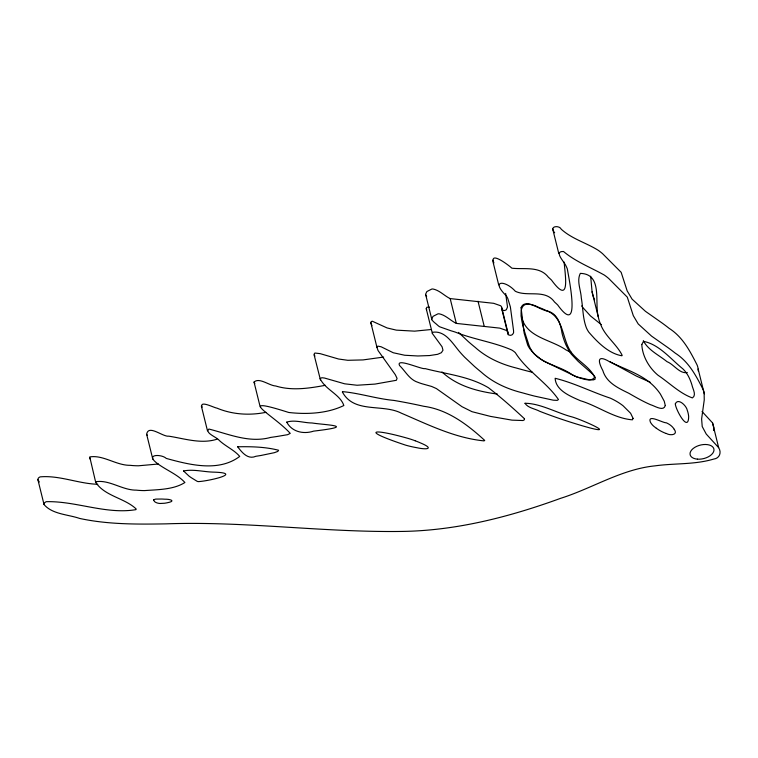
<?xml version="1.0" encoding="UTF-8"?>
<svg xmlns="http://www.w3.org/2000/svg" width="758" height="758" viewBox="0 0 758 758"><rect width="100%" height="100%" fill="white"/><g stroke="black" fill="none" stroke-linecap="round" stroke-linejoin="round"><path stroke-width="1.14" d="M702.05 411.518L712.529 422.869L718.669 447.675C721.749 452.46 719.617 458.429 713.666 459.083C694.698 464.768 674.516 463.147 655.064 465.848C621.408 469.211 592.301 488.36 560.522 498.357C509.414 516.975 455.823 530.818 401.143 531.443C322.719 532.476 244.626 521.04 166.182 523.854C137.302 524.346 108.072 524.564 79.694 518.453C68.116 514.445 52.302 514.36 44.04 504.544L37.9 479.729L38.213 478.393A3.743 2.132 -13.9 0 1 40.165 476.867C59.418 475.133 78.415 483.727 97.763 484.277M44.04 504.544L44.352 503.198A3.743 2.132 -13.9 0 1 46.304 501.682C75.923 500.915 106.129 514.673 135.976 509.641L136.203 508.997C124.7 497.997 104.699 496.206 95.698 482.325L89.747 456.932C103.173 454.667 116.268 465.497 130.158 465.327A58.574 33.343 -13.9 0 0 138.411 465.791L158.365 464.019M371.913 325.732L370.833 322.624L371.231 321.563L372.33 321.231L387.12 327.949L396.339 330.137L414.626 331.151L431.51 329.493M95.698 482.325L95.887 481.737C109.313 479.482 122.408 490.312 136.298 490.142A58.574 33.343 -13.9 0 0 144.551 490.597C157.92 489.583 173.506 489.753 184.905 482.505C177.22 474.015 165.073 469.733 156.015 462.437C145.574 453.871 161.871 454.118 166.248 458.41C189.718 464.862 218.645 472.253 239.718 456.43C234.364 450.025 225.571 446.358 219.318 440.474C217.11 437.29 204.433 433.026 208.867 429.037C228.982 434.116 249.287 443.316 270.663 437.413A278.518 158.555 -13.9 0 0 277.466 436.409L287.623 434.675L290.238 433.386C273.951 415.242 233.038 394.738 288.732 412.475C306.924 414.541 327.342 413.565 343.838 405.521C340.219 394.349 324.907 389.47 320.122 378.564L321.885 377.73L324.528 378.043L344.672 383.813L357.037 385.244L375.011 384.088L396.349 380.298L397.069 378.375L395.278 374.651L378.053 350.547L376.972 347.439L377.835 346.122L381.103 346.766L393.26 352.754L404.706 355.246L417.866 355.976L429.644 355.549L437.65 354.308L441.383 352.688L442.985 350.205L442.066 346.766L432.382 333.52L426.242 308.705L426.868 307.208L429.483 307.132M553.624 231.143C549.929 225.922 559.489 225.164 561.28 229.257C572.015 238.969 586.152 242.759 598.176 250.263A105.665 60.157 -13.9 0 1 602.619 253.722L621.162 272.33L627.16 290.864L632.068 299.135L645.437 311.311L661.8 322.804A386.845 220.218 -13.9 0 1 669.172 328.375C682.75 337.026 690.026 351.068 697.038 364.873A45.935 26.151 -13.9 0 1 697.985 367.99L698.289 371.013M432.382 333.52L432.534 332.317C445.391 330.118 452.829 343.924 460.04 352.195A289.66 164.893 -13.9 0 0 464.654 357.207L474.565 366.512A521.675 296.975 -13.9 0 0 481.349 372.206C492.937 382.601 507.329 389.081 522.338 392.805A523.503 298.017 -13.9 0 0 534.466 396.083L553.264 400.177L557.215 400.376L558.475 399.542C546.433 382.051 526.829 370.87 515.336 352.669A37.606 21.414 -13.9 0 0 511.716 349.997C493.657 342.095 473.674 339.461 455.331 332.108A111.89 63.691 -13.9 0 0 451.181 330.839L439.773 326.831A27.345 15.567 -13.9 0 1 438.37 325.883L435.575 323.429A22.835 13 -13.9 0 0 434.58 322.7L431.965 320.094A11.152 6.348 -13.9 0 1 431.776 318.938L433.026 316.351L437.859 313.897A3.269 1.867 -13.9 0 1 439.024 313.793C445.732 315.044 450.773 320.852 456.316 323.401L499.854 328.138L506.856 330.583L507.746 331.739L508.125 334.714L510.191 335.349A3.041 1.734 -13.9 0 0 511.404 335.083A2.767 1.573 -13.9 0 0 512.493 334.515L513.573 332.828L513.554 330.602L510.38 306.933L507.813 298.538A57.4 32.67 -13.9 0 0 506.23 295.772C490.066 279.816 505.368 280.043 515.307 291.252C527.397 297.259 545.154 288.646 554.553 302.054A167.167 95.167 -13.9 0 1 557.68 304.953C581.756 338.324 568.566 277.201 567.354 269.005A89.937 51.203 -13.9 0 0 566.093 266.105C564.539 262.022 553.226 251.05 563.516 251.504C575.739 261.747 590.605 267.385 604.315 275.069A105.665 60.157 -13.9 0 1 608.759 278.537L627.302 297.145L633.3 315.679L638.208 323.95L651.577 336.126L667.94 347.619A386.845 220.218 -13.9 0 1 675.312 353.19C688.889 361.831 696.166 375.883 703.178 389.688A45.935 26.151 -13.9 0 1 704.125 392.796L704.248 399.93L701.614 418.984L702.221 426.546L706.238 434.05L718.669 447.675M713.543 430.553L713.865 427.531L712.529 422.869M687.317 372.51C679.613 374.13 673.938 364.314 667.021 361.68C658.92 355.085 648.336 350.31 643.334 340.74M216.996 439.195C201.277 444.311 184.526 438.636 168.807 436.172C162.951 437.148 148.17 423.921 146.664 434.362L152.803 459.177M325.362 385.31C309.093 388.314 291.906 391.005 275.741 385.993C269.242 385.708 259.274 377.086 254.034 382.06L260.174 406.875M383.652 357.065L363.054 359.917L347.808 360.296L338.523 359.008L320.151 353.645L314.854 353.029L313.992 354.365L320.454 379.966M426.64 296.567L425.825 295.279A11.152 6.348 -13.9 0 1 425.636 294.132L426.887 291.546L431.719 289.092A3.269 1.867 -13.9 0 1 432.884 288.988C439.593 290.238 444.624 296.046 450.176 298.586L493.714 303.323L500.716 305.777L501.606 306.924L501.985 309.908L504.051 310.543A3.041 1.734 -13.9 0 0 505.264 310.268A2.767 1.573 -13.9 0 0 506.353 309.7L507.509 307.028L505.652 293.431M497.352 394.046C477.322 391.422 457.15 386.03 441.98 371.96M532.58 372.339L528.326 371.268A523.503 298.017 -13.9 0 1 516.198 367.99C501.19 364.266 486.797 357.795 475.209 347.391A521.675 296.975 -13.9 0 1 468.425 341.697L458.514 332.392M666.31 433.424C669.93 435.784 678.505 435.177 674.241 429.284M650.08 382.165L636.493 376.129L609.877 361.699M415.176 440.768L416.426 441.241A132.451 75.402 -13.9 0 1 420.178 442.805C434.685 448.774 427.294 450.006 416.711 447.684A104.31 59.38 -13.9 0 1 412.305 446.822A98.891 56.291 -13.9 0 1 405.568 445.126C359.216 429.758 372.879 428.327 408.221 438.446A111.53 63.492 -13.9 0 1 415.176 440.768M601.34 324.651L590.52 315.972L582.646 307.331A73.327 41.747 -13.9 0 1 581.718 305.881M656.295 428.261L653.633 426.157A37.047 21.091 -13.9 0 1 650.355 422.035C647.143 413.622 663.004 423.097 666.225 422.784A29.23 16.638 -13.9 0 1 667.419 423.324A33.589 19.121 -13.9 0 1 674.194 429.293M39.312 482.003L37.9 479.729M202.14 407.179C199.117 399.807 214.353 407.918 216.892 408.107C231.92 414.38 248.577 415.602 264.523 412.598A278.518 158.555 -13.9 0 0 266.086 412.38M254.83 383.501L254.034 382.06M146.664 434.362L147.384 435.376M554.098 231.92L554.657 232.772M314.314 355.151L314.93 356.108M493.884 262.998C489.156 250.32 508.959 265.414 511.877 268.19C524.28 269.659 539.544 265.745 548.413 277.239A167.167 95.167 -13.9 0 1 551.54 280.138C571.03 306.744 564.9 274.083 564.17 262.088M90.117 459.111L89.558 457.51M426.242 308.705L426.659 309.652M521.352 315.821C525.446 337.518 550.782 339.196 565.989 349.912A64.629 36.791 -13.9 0 0 571.447 352.413M698.146 369.004L704.286 393.809M590.662 276.225L592.074 291.802L599.01 319.914A112.961 64.307 -13.9 0 0 600.743 324.68C605.31 336.599 616.794 344.293 622.204 355.398L621.882 355.786C608.437 353.436 597.494 342.19 588.786 332.137A73.327 41.747 -13.9 0 1 586.351 327.74C582.712 318.237 583.044 307.843 581.301 297.932C580.903 289.944 576.468 280.867 580.325 273.382C602.875 273.922 594.433 302.186 598.214 316.617M552.62 228.641L558.76 253.447M492.586 260.155L498.726 284.961M501.749 307.672L507.888 332.478M501.787 309.075L507.926 333.88M478.014 301.21L484.154 326.025M450.176 298.586L456.316 323.401M425.655 294.521L431.795 319.326M370.833 322.624L376.972 347.439M201.363 406.08L207.502 430.885M592.074 291.802L592.87 295.099A112.961 64.307 -13.9 0 0 594.594 299.874M666.197 433.519A59.351 33.788 -13.9 0 1 656.362 428.223M675.331 403.834C675.274 408.837 688.501 433.595 688.662 416.493A74.199 42.24 -13.9 0 0 687.269 410.305C686.625 405.918 678.031 397.429 675.331 403.834M342.398 392.009C354.052 413.773 382.582 403.54 401.314 413.167C428.081 424.584 454.667 437.953 484.04 440.891L484.722 440.436C467.724 424.774 447.665 409.481 423.75 406.288A526.384 299.656 -13.9 0 0 393.942 400.423C376.707 398.822 359.699 393.203 342.682 391.64L342.398 392.009M521.087 307.757L524.148 333.075L527.691 345.079A76.88 43.765 -13.9 0 0 530.069 349.087L534.153 353.787L540.34 358.856A93.727 53.354 -13.9 0 0 544.661 361.566L576.914 376.982L588.843 379.73L593.306 379.91L595.039 379.303L595.163 377.408L592.822 374.281L578.202 361.395L571.314 354.138A94.864 54.008 -13.9 0 1 568.936 350.746L566.008 345.004A232.507 132.366 -13.9 0 1 564.018 339.925L563.128 337.215A201.723 114.837 -13.9 0 1 562 333.008C560.626 324.121 557.651 313.85 547.816 311.112C540.738 310.581 524.744 297.439 521.087 307.757M641.799 344.502C642.348 356.203 649.123 367.876 658.077 375.286C669.286 382.79 679.822 393.459 692.395 397.922C696.839 395.117 692.613 388.778 691.921 384.903C690.093 378.991 687.44 373.163 682.863 368.862C670.631 358.979 659.27 344.435 643.495 341.346L641.799 344.502M594.736 377.124C591.43 382.496 582.466 378.668 577.587 377.228A64.629 36.791 -13.9 0 1 572.129 374.727C558.011 364.314 535.006 363.376 528.733 344.53C524.924 332.156 509.063 292.654 538.673 307.341A125.411 71.394 -13.9 0 1 547.058 310.941C563.374 317.251 562.095 337.357 569.902 350.3A66.24 37.71 -13.9 0 0 572.176 353.512C579.14 361.831 589.895 367.223 594.736 377.124M665.287 405.521C663.61 411.982 654.552 405.767 650.563 404.715C643.049 401.456 635.934 397.372 628.846 393.288C618.376 388.124 606.457 382.809 602.837 370.567C597.854 361.291 596.991 354.365 609.347 361.594C625.397 369.677 643.997 374.623 656.201 388.646A138.051 78.586 -13.9 0 1 660.389 394.075L664.235 401.209L665.287 405.521M525.019 403.275C527.956 408.022 535.053 408.723 539.734 411.3C553.965 416.853 568.462 421.723 583.129 426.024C621.19 437.053 582.277 419.856 572.195 416.966C556.959 413.053 540.35 403.332 525.019 403.275M286.751 422.13C291.858 431.899 303.503 434.486 313.67 431.122A234.25 133.361 -13.9 0 0 319.885 430.345C355.369 425.788 324.604 424.954 312.069 422.983C303.863 422.945 294.587 419.515 286.751 422.13M524.489 418.757L524.318 419.847L522.973 420.529L511.982 420.14L490.36 416.369L472.007 411.689L461.973 406.676L436.343 388.541L431.662 386.466L422.414 383.87A58.603 33.361 -13.9 0 1 417.923 382.316C409.5 379.692 405.521 371.325 399.58 365.555C395.297 357.283 422.339 369.876 425.086 368.587C446.339 374.139 469.164 376.271 488.389 387.698C500.943 397.315 513.014 408.098 524.489 418.757M153.552 499.91L154.509 501.531A11.427 6.509 -13.9 0 0 156.356 502.658A10.849 6.178 -13.9 0 0 160.08 503.473L164.477 503.246A21.281 12.109 -13.9 0 0 167.253 502.762C176.538 501.01 169.982 499.058 164.893 499.2A84.1 47.877 -13.9 0 0 161.757 499.029L156.091 499.086A10.584 6.026 -13.9 0 0 155.267 499.181L153.552 499.91M633.091 418.388L632.409 419.818C614.018 418.435 598.034 405.994 580.401 400.726C570.594 396.301 555.803 390.664 555.14 378.289C573.664 382.752 591.865 392.047 610.266 398.13A103.476 58.906 -13.9 0 1 614.909 400.442A105.049 59.797 -13.9 0 1 623.076 405.767L630.618 413.271L633.091 418.388M183.569 470.974L188.913 476.015A83.02 47.261 -13.9 0 0 191.386 477.767L197.184 481.33A4.756 2.71 -13.9 0 0 198.331 481.605C207.787 481.245 245.327 472.859 212.591 472.101C203.03 471.722 192.892 469.022 183.569 470.974M237.661 446.794C241.887 452.289 247.752 459.916 255.891 456.278A157.427 89.624 -13.9 0 0 261.159 455.435L274.282 452.697L277.807 451.427L278.593 450.252C265.508 446.86 251.106 446.509 237.661 446.794M697.407 459.149A12.223 6.955 -13.9 0 0 713.894 448.982A12.223 6.955 -13.9 0 0 694.745 447.391A12.223 6.955 -13.9 0 0 697.407 459.149"/></g></svg>
